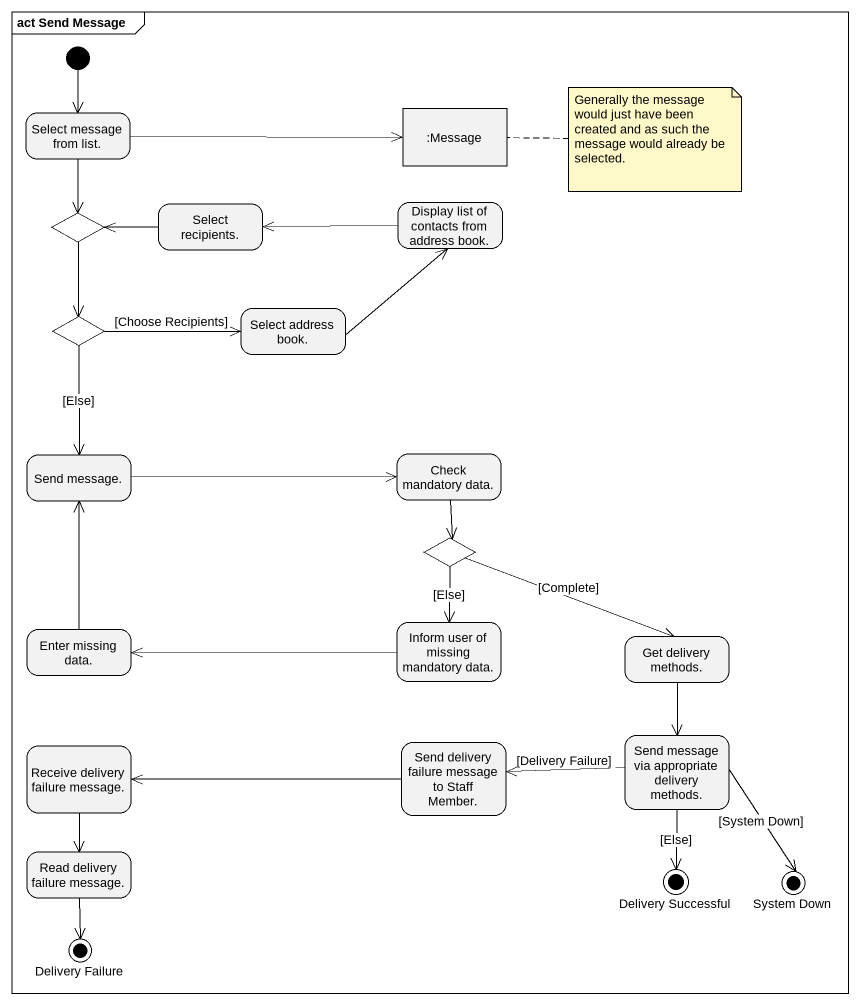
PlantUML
@startuml
mainframe act Send Message
hide empty description
state "Select message from list." as Select_message_from_list
state ":Message" as Message <<object>>
state choice1 <<choice>>
state "Select recipients." as Select_recipients
state "Display list of contacts from address book." as Display_list_of_contacts
state choice2 <<choice>>
state "Select address book." as Select_address_book
state "Send message." as Send_message
state "Check mandatory data." as Check_mandatory_data
state choice3 <<choice>>
state "Enter missing data." as Enter_missing_data
state "Inform user of missing mandatory data." as Inform_user_of_missing
state "Get delivery methods." as Get_delivery_methods
state "Receive delivery failure message." as Receive_delivery_failure
state "Send delivery failure message to Staff Member." as Send_delivery_failure
state "Send message via appropriate delivery methods." as Send_message_via
state "Read delivery failure message." as Read_delivery_failure
state "Delivery Successful" as Delivery_Successful <<end>>
state "System Down" as System_Down <<end>>
state "Delivery Failure" as Delivery_Failure <<end>>
[*] --> Select_message_from_list
Select_message_from_list -right-> Message
Select_message_from_list --> choice1
choice1 --> choice2
Select_recipients -left-> choice1
Display_list_of_contacts -left-> Select_recipients
choice2 -right-> Select_address_book : [Choose Recipients]
choice2 --> Send_message : [Else]
Select_address_book -up-> Display_list_of_contacts
Send_message -right-> Check_mandatory_data
Check_mandatory_data --> choice3
choice3 --> Inform_user_of_missing : [Else]
choice3 -right-> Get_delivery_methods : [Complete]
Enter_missing_data -up-> Send_message
Inform_user_of_missing -left-> Enter_missing_data
Get_delivery_methods --> Send_message_via
Receive_delivery_failure --> Read_delivery_failure
Send_delivery_failure -left-> Receive_delivery_failure
Send_message_via -left-> Send_delivery_failure : [Delivery Failure]
Send_message_via --> Delivery_Successful : [Else]
Send_message_via --> System_Down : [System Down]
Read_delivery_failure --> Delivery_Failure
note right of Message : Generally the message would just have been created and as such the message would already be selected.
@enduml
